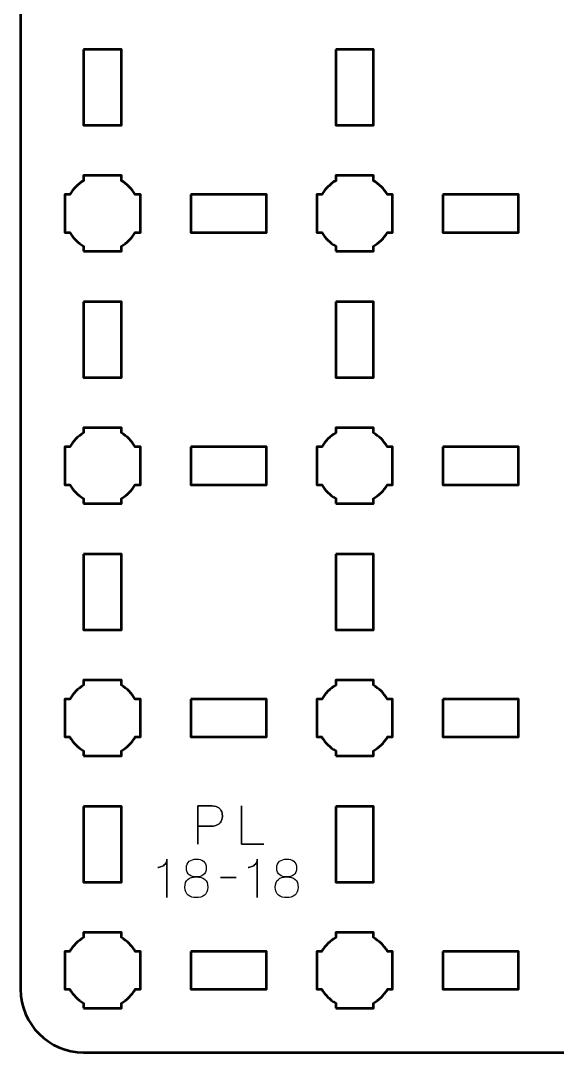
# Model space of a CAD drawing. Header units: centimetres. Extents: x -17.7 to 17.7, y -17.7 to 17.7.
# Drawn here: x -17.65 to -13.39, y -17.65 to -9.47 of the extents above; entities that cross this region are included whole.
import ezdxf

# ---------------------------------------------------------------- set-up
doc = ezdxf.new("R2010")
doc.units = ezdxf.units.CM
doc.header["$MEASUREMENT"] = 0
doc.layers.add('Layer 1', color=7, linetype='Continuous')

msp = doc.modelspace()

# ---------------------------------------------------------------- linework, layer by layer
at = {"layer": 'Layer 1', "lineweight": 53}
for points, knots in [([(-17.14996, 17.65006), (-17.14996, 17.65006), (17.14996, 17.65006), (17.14996, 17.65006), (17.14996, 17.65006), (17.42692, 17.65006), (17.65006, 17.42696), (17.65006, 17.14996), (17.65006, 17.14996), (17.65006, 17.14996), (17.65006, -17.14995), (17.65006, -17.14995), (17.65006, -17.14995), (17.65006, -17.42692), (17.42692, -17.65005), (17.14996, -17.65005), (17.14996, -17.65005), (17.14996, -17.65005), (-17.14996, -17.65005), (-17.14996, -17.65005), (-17.14996, -17.65005), (-17.42696, -17.65005), (-17.65005, -17.42692), (-17.65005, -17.14995), (-17.65005, -17.14995), (-17.65005, -17.14995), (-17.65005, 17.14996), (-17.65005, 17.14996), (-17.65005, 17.14996), (-17.65005, 17.42696), (-17.42696, 17.65006), (-17.14996, 17.65006)], [0, 0, 0, 0, 0.125, 0.125, 0.125, 0.125, 0.25, 0.25, 0.25, 0.25, 0.375, 0.375, 0.375, 0.375, 0.5, 0.5, 0.5, 0.5, 0.625, 0.625, 0.625, 0.625, 0.75, 0.75, 0.75, 0.75, 0.875, 0.875, 0.875, 0.875, 1, 1, 1, 1]), ([(-17.14996, -9.69999), (-17.14996, -9.69999), (-16.84995, -9.69999), (-16.84995, -9.69999), (-16.84995, -9.69999), (-16.84995, -9.69999), (-16.84995, -10.29999), (-16.84995, -10.29999), (-16.84995, -10.29999), (-16.84995, -10.29999), (-17.14996, -10.29999), (-17.14996, -10.29999), (-17.14996, -10.29999), (-17.14996, -10.29999), (-17.14996, -9.69999), (-17.14996, -9.69999)], [0, 0, 0, 0, 0.25, 0.25, 0.25, 0.25, 0.5, 0.5, 0.5, 0.5, 0.75, 0.75, 0.75, 0.75, 1, 1, 1, 1]), ([(-15.15002, -9.69999), (-15.15002, -9.69999), (-14.85002, -9.69999), (-14.85002, -9.69999), (-14.85002, -9.69999), (-14.85002, -9.69999), (-14.85002, -10.29999), (-14.85002, -10.29999), (-14.85002, -10.29999), (-14.85002, -10.29999), (-15.15002, -10.29999), (-15.15002, -10.29999), (-15.15002, -10.29999), (-15.15002, -10.29999), (-15.15002, -9.69999), (-15.15002, -9.69999)], [0, 0, 0, 0, 0.25, 0.25, 0.25, 0.25, 0.5, 0.5, 0.5, 0.5, 0.75, 0.75, 0.75, 0.75, 1, 1, 1, 1]), ([(-17.14996, -11.29991), (-17.14996, -11.29991), (-17.14996, -11.2598), (-17.14996, -11.2598), (-17.14996, -11.2598), (-17.19557, -11.23348), (-17.23349, -11.19545), (-17.25981, -11.14998), (-17.25981, -11.14998), (-17.25981, -11.14998), (-17.30003, -11.14998), (-17.30003, -11.14998), (-17.30003, -11.14998), (-17.30003, -11.14998), (-17.30003, -10.9999), (-17.30003, -10.9999), (-17.30003, -10.9999), (-17.30003, -10.9999), (-17.30003, -10.84997), (-17.30003, -10.84997), (-17.30003, -10.84997), (-17.30003, -10.84997), (-17.25981, -10.84997), (-17.25981, -10.84997), (-17.25981, -10.84997), (-17.23349, -10.80436), (-17.19557, -10.76647), (-17.14996, -10.74015), (-17.14996, -10.74015), (-17.14996, -10.74015), (-17.14996, -10.6999), (-17.14996, -10.6999), (-17.14996, -10.6999), (-17.14996, -10.6999), (-17.00003, -10.6999), (-17.00003, -10.6999), (-17.00003, -10.6999), (-17.00003, -10.6999), (-16.84995, -10.6999), (-16.84995, -10.6999), (-16.84995, -10.6999), (-16.84995, -10.6999), (-16.84995, -10.74015), (-16.84995, -10.74015), (-16.84995, -10.74015), (-16.80448, -10.76647), (-16.76645, -10.80436), (-16.74013, -10.84997), (-16.74013, -10.84997), (-16.74013, -10.84997), (-16.70002, -10.84997), (-16.70002, -10.84997), (-16.70002, -10.84997), (-16.70002, -10.84997), (-16.70002, -10.9999), (-16.70002, -10.9999), (-16.70002, -10.9999), (-16.70002, -10.9999), (-16.70002, -11.14998), (-16.70002, -11.14998), (-16.70002, -11.14998), (-16.70002, -11.14998), (-16.74013, -11.14998), (-16.74013, -11.14998), (-16.74013, -11.14998), (-16.76645, -11.19545), (-16.80448, -11.23348), (-16.84995, -11.2598), (-16.84995, -11.2598), (-16.84995, -11.2598), (-16.84995, -11.29991), (-16.84995, -11.29991), (-16.84995, -11.29991), (-16.84995, -11.29991), (-17.00003, -11.29991), (-17.00003, -11.29991), (-17.00003, -11.29991), (-17.00003, -11.29991), (-17.14996, -11.29991), (-17.14996, -11.29991)], [0, 0, 0, 0, 0.05, 0.05, 0.05, 0.05, 0.1, 0.1, 0.1, 0.1, 0.15, 0.15, 0.15, 0.15, 0.2, 0.2, 0.2, 0.2, 0.25, 0.25, 0.25, 0.25, 0.3, 0.3, 0.3, 0.3, 0.35, 0.35, 0.35, 0.35, 0.4, 0.4, 0.4, 0.4, 0.45, 0.45, 0.45, 0.45, 0.5, 0.5, 0.5, 0.5, 0.55, 0.55, 0.55, 0.55, 0.6, 0.6, 0.6, 0.6, 0.65, 0.65, 0.65, 0.65, 0.7, 0.7, 0.7, 0.7, 0.75, 0.75, 0.75, 0.75, 0.8, 0.8, 0.8, 0.8, 0.85, 0.85, 0.85, 0.85, 0.9, 0.9, 0.9, 0.9, 0.95, 0.95, 0.95, 0.95, 1, 1, 1, 1]), ([(-15.15002, -11.29991), (-15.15002, -11.29991), (-15.15002, -11.2598), (-15.15002, -11.2598), (-15.15002, -11.2598), (-15.1955, -11.23348), (-15.23353, -11.19545), (-15.25984, -11.14998), (-15.25984, -11.14998), (-15.25984, -11.14998), (-15.29995, -11.14998), (-15.29995, -11.14998), (-15.29995, -11.14998), (-15.29995, -11.14998), (-15.29995, -10.9999), (-15.29995, -10.9999), (-15.29995, -10.9999), (-15.29995, -10.9999), (-15.29995, -10.84997), (-15.29995, -10.84997), (-15.29995, -10.84997), (-15.29995, -10.84997), (-15.25984, -10.84997), (-15.25984, -10.84997), (-15.25984, -10.84997), (-15.23353, -10.80436), (-15.1955, -10.76647), (-15.15002, -10.74015), (-15.15002, -10.74015), (-15.15002, -10.74015), (-15.15002, -10.6999), (-15.15002, -10.6999), (-15.15002, -10.6999), (-15.15002, -10.6999), (-14.99995, -10.6999), (-14.99995, -10.6999), (-14.99995, -10.6999), (-14.99995, -10.6999), (-14.85002, -10.6999), (-14.85002, -10.6999), (-14.85002, -10.6999), (-14.85002, -10.6999), (-14.85002, -10.74015), (-14.85002, -10.74015), (-14.85002, -10.74015), (-14.80455, -10.76647), (-14.76652, -10.80436), (-14.7402, -10.84997), (-14.7402, -10.84997), (-14.7402, -10.84997), (-14.69995, -10.84997), (-14.69995, -10.84997), (-14.69995, -10.84997), (-14.69995, -10.84997), (-14.69995, -10.9999), (-14.69995, -10.9999), (-14.69995, -10.9999), (-14.69995, -10.9999), (-14.69995, -11.14998), (-14.69995, -11.14998), (-14.69995, -11.14998), (-14.69995, -11.14998), (-14.7402, -11.14998), (-14.7402, -11.14998), (-14.7402, -11.14998), (-14.76652, -11.19545), (-14.80455, -11.23348), (-14.85002, -11.2598), (-14.85002, -11.2598), (-14.85002, -11.2598), (-14.85002, -11.29991), (-14.85002, -11.29991), (-14.85002, -11.29991), (-14.85002, -11.29991), (-14.99995, -11.29991), (-14.99995, -11.29991), (-14.99995, -11.29991), (-14.99995, -11.29991), (-15.15002, -11.29991), (-15.15002, -11.29991)], [0, 0, 0, 0, 0.05, 0.05, 0.05, 0.05, 0.1, 0.1, 0.1, 0.1, 0.15, 0.15, 0.15, 0.15, 0.2, 0.2, 0.2, 0.2, 0.25, 0.25, 0.25, 0.25, 0.3, 0.3, 0.3, 0.3, 0.35, 0.35, 0.35, 0.35, 0.4, 0.4, 0.4, 0.4, 0.45, 0.45, 0.45, 0.45, 0.5, 0.5, 0.5, 0.5, 0.55, 0.55, 0.55, 0.55, 0.6, 0.6, 0.6, 0.6, 0.65, 0.65, 0.65, 0.65, 0.7, 0.7, 0.7, 0.7, 0.75, 0.75, 0.75, 0.75, 0.8, 0.8, 0.8, 0.8, 0.85, 0.85, 0.85, 0.85, 0.9, 0.9, 0.9, 0.9, 0.95, 0.95, 0.95, 0.95, 1, 1, 1, 1]), ([(-16.30001, -10.84997), (-16.30001, -10.84997), (-15.7, -10.84997), (-15.7, -10.84997), (-15.7, -10.84997), (-15.7, -10.84997), (-15.7, -11.14998), (-15.7, -11.14998), (-15.7, -11.14998), (-15.7, -11.14998), (-16.30001, -11.14998), (-16.30001, -11.14998), (-16.30001, -11.14998), (-16.30001, -11.14998), (-16.30001, -10.84997), (-16.30001, -10.84997)], [0, 0, 0, 0, 0.25, 0.25, 0.25, 0.25, 0.5, 0.5, 0.5, 0.5, 0.75, 0.75, 0.75, 0.75, 1, 1, 1, 1]), ([(-14.30004, -10.84997), (-14.30004, -10.84997), (-13.70004, -10.84997), (-13.70004, -10.84997), (-13.70004, -10.84997), (-13.70004, -10.84997), (-13.70004, -11.14998), (-13.70004, -11.14998), (-13.70004, -11.14998), (-13.70004, -11.14998), (-14.30004, -11.14998), (-14.30004, -11.14998), (-14.30004, -11.14998), (-14.30004, -11.14998), (-14.30004, -10.84997), (-14.30004, -10.84997)], [0, 0, 0, 0, 0.25, 0.25, 0.25, 0.25, 0.5, 0.5, 0.5, 0.5, 0.75, 0.75, 0.75, 0.75, 1, 1, 1, 1]), ([(-17.14996, -11.69996), (-17.14996, -11.69996), (-16.84995, -11.69996), (-16.84995, -11.69996), (-16.84995, -11.69996), (-16.84995, -11.69996), (-16.84995, -12.29996), (-16.84995, -12.29996), (-16.84995, -12.29996), (-16.84995, -12.29996), (-17.14996, -12.29996), (-17.14996, -12.29996), (-17.14996, -12.29996), (-17.14996, -12.29996), (-17.14996, -11.69996), (-17.14996, -11.69996)], [0, 0, 0, 0, 0.25, 0.25, 0.25, 0.25, 0.5, 0.5, 0.5, 0.5, 0.75, 0.75, 0.75, 0.75, 1, 1, 1, 1]), ([(-15.15002, -11.69996), (-15.15002, -11.69996), (-14.85002, -11.69996), (-14.85002, -11.69996), (-14.85002, -11.69996), (-14.85002, -11.69996), (-14.85002, -12.29996), (-14.85002, -12.29996), (-14.85002, -12.29996), (-14.85002, -12.29996), (-15.15002, -12.29996), (-15.15002, -12.29996), (-15.15002, -12.29996), (-15.15002, -12.29996), (-15.15002, -11.69996), (-15.15002, -11.69996)], [0, 0, 0, 0, 0.25, 0.25, 0.25, 0.25, 0.5, 0.5, 0.5, 0.5, 0.75, 0.75, 0.75, 0.75, 1, 1, 1, 1]), ([(-17.14996, -13.29998), (-17.14996, -13.29998), (-17.14996, -13.25973), (-17.14996, -13.25973), (-17.14996, -13.25973), (-17.19557, -13.23341), (-17.23349, -13.19538), (-17.25981, -13.14991), (-17.25981, -13.14991), (-17.25981, -13.14991), (-17.30003, -13.14991), (-17.30003, -13.14991), (-17.30003, -13.14991), (-17.30003, -13.14991), (-17.30003, -12.99998), (-17.30003, -12.99998), (-17.30003, -12.99998), (-17.30003, -12.99998), (-17.30003, -12.84991), (-17.30003, -12.84991), (-17.30003, -12.84991), (-17.30003, -12.84991), (-17.25981, -12.84991), (-17.25981, -12.84991), (-17.25981, -12.84991), (-17.23349, -12.80443), (-17.19557, -12.7664), (-17.14996, -12.74009), (-17.14996, -12.74009), (-17.14996, -12.74009), (-17.14996, -12.69998), (-17.14996, -12.69998), (-17.14996, -12.69998), (-17.14996, -12.69998), (-17.00003, -12.69998), (-17.00003, -12.69998), (-17.00003, -12.69998), (-17.00003, -12.69998), (-16.84995, -12.69998), (-16.84995, -12.69998), (-16.84995, -12.69998), (-16.84995, -12.69998), (-16.84995, -12.74009), (-16.84995, -12.74009), (-16.84995, -12.74009), (-16.80448, -12.7664), (-16.76645, -12.80443), (-16.74013, -12.84991), (-16.74013, -12.84991), (-16.74013, -12.84991), (-16.70002, -12.84991), (-16.70002, -12.84991), (-16.70002, -12.84991), (-16.70002, -12.84991), (-16.70002, -12.99998), (-16.70002, -12.99998), (-16.70002, -12.99998), (-16.70002, -12.99998), (-16.70002, -13.14991), (-16.70002, -13.14991), (-16.70002, -13.14991), (-16.70002, -13.14991), (-16.74013, -13.14991), (-16.74013, -13.14991), (-16.74013, -13.14991), (-16.76645, -13.19538), (-16.80448, -13.23341), (-16.84995, -13.25973), (-16.84995, -13.25973), (-16.84995, -13.25973), (-16.84995, -13.29998), (-16.84995, -13.29998), (-16.84995, -13.29998), (-16.84995, -13.29998), (-17.00003, -13.29998), (-17.00003, -13.29998), (-17.00003, -13.29998), (-17.00003, -13.29998), (-17.14996, -13.29998), (-17.14996, -13.29998)], [0, 0, 0, 0, 0.05, 0.05, 0.05, 0.05, 0.1, 0.1, 0.1, 0.1, 0.15, 0.15, 0.15, 0.15, 0.2, 0.2, 0.2, 0.2, 0.25, 0.25, 0.25, 0.25, 0.3, 0.3, 0.3, 0.3, 0.35, 0.35, 0.35, 0.35, 0.4, 0.4, 0.4, 0.4, 0.45, 0.45, 0.45, 0.45, 0.5, 0.5, 0.5, 0.5, 0.55, 0.55, 0.55, 0.55, 0.6, 0.6, 0.6, 0.6, 0.65, 0.65, 0.65, 0.65, 0.7, 0.7, 0.7, 0.7, 0.75, 0.75, 0.75, 0.75, 0.8, 0.8, 0.8, 0.8, 0.85, 0.85, 0.85, 0.85, 0.9, 0.9, 0.9, 0.9, 0.95, 0.95, 0.95, 0.95, 1, 1, 1, 1]), ([(-15.15002, -13.29998), (-15.15002, -13.29998), (-15.15002, -13.25973), (-15.15002, -13.25973), (-15.15002, -13.25973), (-15.1955, -13.23341), (-15.23353, -13.19538), (-15.25984, -13.14991), (-15.25984, -13.14991), (-15.25984, -13.14991), (-15.29995, -13.14991), (-15.29995, -13.14991), (-15.29995, -13.14991), (-15.29995, -13.14991), (-15.29995, -12.99998), (-15.29995, -12.99998), (-15.29995, -12.99998), (-15.29995, -12.99998), (-15.29995, -12.84991), (-15.29995, -12.84991), (-15.29995, -12.84991), (-15.29995, -12.84991), (-15.25984, -12.84991), (-15.25984, -12.84991), (-15.25984, -12.84991), (-15.23353, -12.80443), (-15.1955, -12.7664), (-15.15002, -12.74009), (-15.15002, -12.74009), (-15.15002, -12.74009), (-15.15002, -12.69998), (-15.15002, -12.69998), (-15.15002, -12.69998), (-15.15002, -12.69998), (-14.99995, -12.69998), (-14.99995, -12.69998), (-14.99995, -12.69998), (-14.99995, -12.69998), (-14.85002, -12.69998), (-14.85002, -12.69998), (-14.85002, -12.69998), (-14.85002, -12.69998), (-14.85002, -12.74009), (-14.85002, -12.74009), (-14.85002, -12.74009), (-14.80455, -12.7664), (-14.76652, -12.80443), (-14.7402, -12.84991), (-14.7402, -12.84991), (-14.7402, -12.84991), (-14.69995, -12.84991), (-14.69995, -12.84991), (-14.69995, -12.84991), (-14.69995, -12.84991), (-14.69995, -12.99998), (-14.69995, -12.99998), (-14.69995, -12.99998), (-14.69995, -12.99998), (-14.69995, -13.14991), (-14.69995, -13.14991), (-14.69995, -13.14991), (-14.69995, -13.14991), (-14.7402, -13.14991), (-14.7402, -13.14991), (-14.7402, -13.14991), (-14.76652, -13.19538), (-14.80455, -13.23341), (-14.85002, -13.25973), (-14.85002, -13.25973), (-14.85002, -13.25973), (-14.85002, -13.29998), (-14.85002, -13.29998), (-14.85002, -13.29998), (-14.85002, -13.29998), (-14.99995, -13.29998), (-14.99995, -13.29998), (-14.99995, -13.29998), (-14.99995, -13.29998), (-15.15002, -13.29998), (-15.15002, -13.29998)], [0, 0, 0, 0, 0.05, 0.05, 0.05, 0.05, 0.1, 0.1, 0.1, 0.1, 0.15, 0.15, 0.15, 0.15, 0.2, 0.2, 0.2, 0.2, 0.25, 0.25, 0.25, 0.25, 0.3, 0.3, 0.3, 0.3, 0.35, 0.35, 0.35, 0.35, 0.4, 0.4, 0.4, 0.4, 0.45, 0.45, 0.45, 0.45, 0.5, 0.5, 0.5, 0.5, 0.55, 0.55, 0.55, 0.55, 0.6, 0.6, 0.6, 0.6, 0.65, 0.65, 0.65, 0.65, 0.7, 0.7, 0.7, 0.7, 0.75, 0.75, 0.75, 0.75, 0.8, 0.8, 0.8, 0.8, 0.85, 0.85, 0.85, 0.85, 0.9, 0.9, 0.9, 0.9, 0.95, 0.95, 0.95, 0.95, 1, 1, 1, 1]), ([(-16.30001, -12.84991), (-16.30001, -12.84991), (-15.7, -12.84991), (-15.7, -12.84991), (-15.7, -12.84991), (-15.7, -12.84991), (-15.7, -13.14991), (-15.7, -13.14991), (-15.7, -13.14991), (-15.7, -13.14991), (-16.30001, -13.14991), (-16.30001, -13.14991), (-16.30001, -13.14991), (-16.30001, -13.14991), (-16.30001, -12.84991), (-16.30001, -12.84991)], [0, 0, 0, 0, 0.25, 0.25, 0.25, 0.25, 0.5, 0.5, 0.5, 0.5, 0.75, 0.75, 0.75, 0.75, 1, 1, 1, 1]), ([(-14.30004, -12.84991), (-14.30004, -12.84991), (-13.70004, -12.84991), (-13.70004, -12.84991), (-13.70004, -12.84991), (-13.70004, -12.84991), (-13.70004, -13.14991), (-13.70004, -13.14991), (-13.70004, -13.14991), (-13.70004, -13.14991), (-14.30004, -13.14991), (-14.30004, -13.14991), (-14.30004, -13.14991), (-14.30004, -13.14991), (-14.30004, -12.84991), (-14.30004, -12.84991)], [0, 0, 0, 0, 0.25, 0.25, 0.25, 0.25, 0.5, 0.5, 0.5, 0.5, 0.75, 0.75, 0.75, 0.75, 1, 1, 1, 1]), ([(-17.14996, -13.70003), (-17.14996, -13.70003), (-16.84995, -13.70003), (-16.84995, -13.70003), (-16.84995, -13.70003), (-16.84995, -13.70003), (-16.84995, -14.30003), (-16.84995, -14.30003), (-16.84995, -14.30003), (-16.84995, -14.30003), (-17.14996, -14.30003), (-17.14996, -14.30003), (-17.14996, -14.30003), (-17.14996, -14.30003), (-17.14996, -13.70003), (-17.14996, -13.70003)], [0, 0, 0, 0, 0.25, 0.25, 0.25, 0.25, 0.5, 0.5, 0.5, 0.5, 0.75, 0.75, 0.75, 0.75, 1, 1, 1, 1]), ([(-15.15002, -13.70003), (-15.15002, -13.70003), (-14.85002, -13.70003), (-14.85002, -13.70003), (-14.85002, -13.70003), (-14.85002, -13.70003), (-14.85002, -14.30003), (-14.85002, -14.30003), (-14.85002, -14.30003), (-14.85002, -14.30003), (-15.15002, -14.30003), (-15.15002, -14.30003), (-15.15002, -14.30003), (-15.15002, -14.30003), (-15.15002, -13.70003), (-15.15002, -13.70003)], [0, 0, 0, 0, 0.25, 0.25, 0.25, 0.25, 0.5, 0.5, 0.5, 0.5, 0.75, 0.75, 0.75, 0.75, 1, 1, 1, 1]), ([(-17.14996, -15.29995), (-17.14996, -15.29995), (-17.14996, -15.25984), (-17.14996, -15.25984), (-17.14996, -15.25984), (-17.19557, -15.23338), (-17.23349, -15.19549), (-17.25981, -15.14988), (-17.25981, -15.14988), (-17.25981, -15.14988), (-17.30003, -15.14988), (-17.30003, -15.14988), (-17.30003, -15.14988), (-17.30003, -15.14988), (-17.30003, -14.99995), (-17.30003, -14.99995), (-17.30003, -14.99995), (-17.30003, -14.99995), (-17.30003, -14.84987), (-17.30003, -14.84987), (-17.30003, -14.84987), (-17.30003, -14.84987), (-17.25981, -14.84987), (-17.25981, -14.84987), (-17.25981, -14.84987), (-17.23349, -14.8044), (-17.19557, -14.76637), (-17.14996, -14.74002), (-17.14996, -14.74002), (-17.14996, -14.74002), (-17.14996, -14.69994), (-17.14996, -14.69994), (-17.14996, -14.69994), (-17.14996, -14.69994), (-17.00003, -14.69994), (-17.00003, -14.69994), (-17.00003, -14.69994), (-17.00003, -14.69994), (-16.84995, -14.69994), (-16.84995, -14.69994), (-16.84995, -14.69994), (-16.84995, -14.69994), (-16.84995, -14.74002), (-16.84995, -14.74002), (-16.84995, -14.74002), (-16.80448, -14.76637), (-16.76645, -14.8044), (-16.74013, -14.84987), (-16.74013, -14.84987), (-16.74013, -14.84987), (-16.70002, -14.84987), (-16.70002, -14.84987), (-16.70002, -14.84987), (-16.70002, -14.84987), (-16.70002, -14.99995), (-16.70002, -14.99995), (-16.70002, -14.99995), (-16.70002, -14.99995), (-16.70002, -15.14988), (-16.70002, -15.14988), (-16.70002, -15.14988), (-16.70002, -15.14988), (-16.74013, -15.14988), (-16.74013, -15.14988), (-16.74013, -15.14988), (-16.76645, -15.19549), (-16.80448, -15.23338), (-16.84995, -15.25984), (-16.84995, -15.25984), (-16.84995, -15.25984), (-16.84995, -15.29995), (-16.84995, -15.29995), (-16.84995, -15.29995), (-16.84995, -15.29995), (-17.00003, -15.29995), (-17.00003, -15.29995), (-17.00003, -15.29995), (-17.00003, -15.29995), (-17.14996, -15.29995), (-17.14996, -15.29995)], [0, 0, 0, 0, 0.05, 0.05, 0.05, 0.05, 0.1, 0.1, 0.1, 0.1, 0.15, 0.15, 0.15, 0.15, 0.2, 0.2, 0.2, 0.2, 0.25, 0.25, 0.25, 0.25, 0.3, 0.3, 0.3, 0.3, 0.35, 0.35, 0.35, 0.35, 0.4, 0.4, 0.4, 0.4, 0.45, 0.45, 0.45, 0.45, 0.5, 0.5, 0.5, 0.5, 0.55, 0.55, 0.55, 0.55, 0.6, 0.6, 0.6, 0.6, 0.65, 0.65, 0.65, 0.65, 0.7, 0.7, 0.7, 0.7, 0.75, 0.75, 0.75, 0.75, 0.8, 0.8, 0.8, 0.8, 0.85, 0.85, 0.85, 0.85, 0.9, 0.9, 0.9, 0.9, 0.95, 0.95, 0.95, 0.95, 1, 1, 1, 1]), ([(-15.15002, -15.29995), (-15.15002, -15.29995), (-15.15002, -15.25984), (-15.15002, -15.25984), (-15.15002, -15.25984), (-15.1955, -15.23338), (-15.23353, -15.19549), (-15.25984, -15.14988), (-15.25984, -15.14988), (-15.25984, -15.14988), (-15.29995, -15.14988), (-15.29995, -15.14988), (-15.29995, -15.14988), (-15.29995, -15.14988), (-15.29995, -14.99995), (-15.29995, -14.99995), (-15.29995, -14.99995), (-15.29995, -14.99995), (-15.29995, -14.84987), (-15.29995, -14.84987), (-15.29995, -14.84987), (-15.29995, -14.84987), (-15.25984, -14.84987), (-15.25984, -14.84987), (-15.25984, -14.84987), (-15.23353, -14.8044), (-15.1955, -14.76637), (-15.15002, -14.74002), (-15.15002, -14.74002), (-15.15002, -14.74002), (-15.15002, -14.69994), (-15.15002, -14.69994), (-15.15002, -14.69994), (-15.15002, -14.69994), (-14.99995, -14.69994), (-14.99995, -14.69994), (-14.99995, -14.69994), (-14.99995, -14.69994), (-14.85002, -14.69994), (-14.85002, -14.69994), (-14.85002, -14.69994), (-14.85002, -14.69994), (-14.85002, -14.74002), (-14.85002, -14.74002), (-14.85002, -14.74002), (-14.80455, -14.76637), (-14.76652, -14.8044), (-14.7402, -14.84987), (-14.7402, -14.84987), (-14.7402, -14.84987), (-14.69995, -14.84987), (-14.69995, -14.84987), (-14.69995, -14.84987), (-14.69995, -14.84987), (-14.69995, -14.99995), (-14.69995, -14.99995), (-14.69995, -14.99995), (-14.69995, -14.99995), (-14.69995, -15.14988), (-14.69995, -15.14988), (-14.69995, -15.14988), (-14.69995, -15.14988), (-14.7402, -15.14988), (-14.7402, -15.14988), (-14.7402, -15.14988), (-14.76652, -15.19549), (-14.80455, -15.23338), (-14.85002, -15.25984), (-14.85002, -15.25984), (-14.85002, -15.25984), (-14.85002, -15.29995), (-14.85002, -15.29995), (-14.85002, -15.29995), (-14.85002, -15.29995), (-14.99995, -15.29995), (-14.99995, -15.29995), (-14.99995, -15.29995), (-14.99995, -15.29995), (-15.15002, -15.29995), (-15.15002, -15.29995)], [0, 0, 0, 0, 0.05, 0.05, 0.05, 0.05, 0.1, 0.1, 0.1, 0.1, 0.15, 0.15, 0.15, 0.15, 0.2, 0.2, 0.2, 0.2, 0.25, 0.25, 0.25, 0.25, 0.3, 0.3, 0.3, 0.3, 0.35, 0.35, 0.35, 0.35, 0.4, 0.4, 0.4, 0.4, 0.45, 0.45, 0.45, 0.45, 0.5, 0.5, 0.5, 0.5, 0.55, 0.55, 0.55, 0.55, 0.6, 0.6, 0.6, 0.6, 0.65, 0.65, 0.65, 0.65, 0.7, 0.7, 0.7, 0.7, 0.75, 0.75, 0.75, 0.75, 0.8, 0.8, 0.8, 0.8, 0.85, 0.85, 0.85, 0.85, 0.9, 0.9, 0.9, 0.9, 0.95, 0.95, 0.95, 0.95, 1, 1, 1, 1]), ([(-16.30001, -14.85001), (-16.30001, -14.85001), (-15.7, -14.85001), (-15.7, -14.85001), (-15.7, -14.85001), (-15.7, -14.85001), (-15.7, -15.15002), (-15.7, -15.15002), (-15.7, -15.15002), (-15.7, -15.15002), (-16.30001, -15.15002), (-16.30001, -15.15002), (-16.30001, -15.15002), (-16.30001, -15.15002), (-16.30001, -14.85001), (-16.30001, -14.85001)], [0, 0, 0, 0, 0.25, 0.25, 0.25, 0.25, 0.5, 0.5, 0.5, 0.5, 0.75, 0.75, 0.75, 0.75, 1, 1, 1, 1]), ([(-14.30004, -14.85001), (-14.30004, -14.85001), (-13.70004, -14.85001), (-13.70004, -14.85001), (-13.70004, -14.85001), (-13.70004, -14.85001), (-13.70004, -15.15002), (-13.70004, -15.15002), (-13.70004, -15.15002), (-13.70004, -15.15002), (-14.30004, -15.15002), (-14.30004, -15.15002), (-14.30004, -15.15002), (-14.30004, -15.15002), (-14.30004, -14.85001), (-14.30004, -14.85001)], [0, 0, 0, 0, 0.25, 0.25, 0.25, 0.25, 0.5, 0.5, 0.5, 0.5, 0.75, 0.75, 0.75, 0.75, 1, 1, 1, 1]), ([(-17.14996, -15.69996), (-17.14996, -15.69996), (-16.84995, -15.69996), (-16.84995, -15.69996), (-16.84995, -15.69996), (-16.84995, -15.69996), (-16.84995, -16.29997), (-16.84995, -16.29997), (-16.84995, -16.29997), (-16.84995, -16.29997), (-17.14996, -16.29997), (-17.14996, -16.29997), (-17.14996, -16.29997), (-17.14996, -16.29997), (-17.14996, -15.69996), (-17.14996, -15.69996)], [0, 0, 0, 0, 0.25, 0.25, 0.25, 0.25, 0.5, 0.5, 0.5, 0.5, 0.75, 0.75, 0.75, 0.75, 1, 1, 1, 1]), ([(-15.15002, -15.69996), (-15.15002, -15.69996), (-14.85002, -15.69996), (-14.85002, -15.69996), (-14.85002, -15.69996), (-14.85002, -15.69996), (-14.85002, -16.29997), (-14.85002, -16.29997), (-14.85002, -16.29997), (-14.85002, -16.29997), (-15.15002, -16.29997), (-15.15002, -16.29997), (-15.15002, -16.29997), (-15.15002, -16.29997), (-15.15002, -15.69996), (-15.15002, -15.69996)], [0, 0, 0, 0, 0.25, 0.25, 0.25, 0.25, 0.5, 0.5, 0.5, 0.5, 0.75, 0.75, 0.75, 0.75, 1, 1, 1, 1]), ([(-17.14996, -17.29988), (-17.14996, -17.29988), (-17.14996, -17.25977), (-17.14996, -17.25977), (-17.14996, -17.25977), (-17.19557, -17.23345), (-17.23349, -17.19542), (-17.25981, -17.14995), (-17.25981, -17.14995), (-17.25981, -17.14995), (-17.30003, -17.14995), (-17.30003, -17.14995), (-17.30003, -17.14995), (-17.30003, -17.14995), (-17.30003, -16.99988), (-17.30003, -16.99988), (-17.30003, -16.99988), (-17.30003, -16.99988), (-17.30003, -16.84995), (-17.30003, -16.84995), (-17.30003, -16.84995), (-17.30003, -16.84995), (-17.25981, -16.84995), (-17.25981, -16.84995), (-17.25981, -16.84995), (-17.23349, -16.80433), (-17.19557, -16.76644), (-17.14996, -16.74013), (-17.14996, -16.74013), (-17.14996, -16.74013), (-17.14996, -16.69988), (-17.14996, -16.69988), (-17.14996, -16.69988), (-17.14996, -16.69988), (-17.00003, -16.69988), (-17.00003, -16.69988), (-17.00003, -16.69988), (-17.00003, -16.69988), (-16.84995, -16.69988), (-16.84995, -16.69988), (-16.84995, -16.69988), (-16.84995, -16.69988), (-16.84995, -16.74013), (-16.84995, -16.74013), (-16.84995, -16.74013), (-16.80448, -16.76644), (-16.76645, -16.80433), (-16.74013, -16.84995), (-16.74013, -16.84995), (-16.74013, -16.84995), (-16.70002, -16.84995), (-16.70002, -16.84995), (-16.70002, -16.84995), (-16.70002, -16.84995), (-16.70002, -16.99988), (-16.70002, -16.99988), (-16.70002, -16.99988), (-16.70002, -16.99988), (-16.70002, -17.14995), (-16.70002, -17.14995), (-16.70002, -17.14995), (-16.70002, -17.14995), (-16.74013, -17.14995), (-16.74013, -17.14995), (-16.74013, -17.14995), (-16.76645, -17.19542), (-16.80448, -17.23345), (-16.84995, -17.25977), (-16.84995, -17.25977), (-16.84995, -17.25977), (-16.84995, -17.29988), (-16.84995, -17.29988), (-16.84995, -17.29988), (-16.84995, -17.29988), (-17.00003, -17.29988), (-17.00003, -17.29988), (-17.00003, -17.29988), (-17.00003, -17.29988), (-17.14996, -17.29988), (-17.14996, -17.29988)], [0, 0, 0, 0, 0.05, 0.05, 0.05, 0.05, 0.1, 0.1, 0.1, 0.1, 0.15, 0.15, 0.15, 0.15, 0.2, 0.2, 0.2, 0.2, 0.25, 0.25, 0.25, 0.25, 0.3, 0.3, 0.3, 0.3, 0.35, 0.35, 0.35, 0.35, 0.4, 0.4, 0.4, 0.4, 0.45, 0.45, 0.45, 0.45, 0.5, 0.5, 0.5, 0.5, 0.55, 0.55, 0.55, 0.55, 0.6, 0.6, 0.6, 0.6, 0.65, 0.65, 0.65, 0.65, 0.7, 0.7, 0.7, 0.7, 0.75, 0.75, 0.75, 0.75, 0.8, 0.8, 0.8, 0.8, 0.85, 0.85, 0.85, 0.85, 0.9, 0.9, 0.9, 0.9, 0.95, 0.95, 0.95, 0.95, 1, 1, 1, 1]), ([(-15.15002, -17.29988), (-15.15002, -17.29988), (-15.15002, -17.25977), (-15.15002, -17.25977), (-15.15002, -17.25977), (-15.1955, -17.23345), (-15.23353, -17.19542), (-15.25984, -17.14995), (-15.25984, -17.14995), (-15.25984, -17.14995), (-15.29995, -17.14995), (-15.29995, -17.14995), (-15.29995, -17.14995), (-15.29995, -17.14995), (-15.29995, -16.99988), (-15.29995, -16.99988), (-15.29995, -16.99988), (-15.29995, -16.99988), (-15.29995, -16.84995), (-15.29995, -16.84995), (-15.29995, -16.84995), (-15.29995, -16.84995), (-15.25984, -16.84995), (-15.25984, -16.84995), (-15.25984, -16.84995), (-15.23353, -16.80433), (-15.1955, -16.76644), (-15.15002, -16.74013), (-15.15002, -16.74013), (-15.15002, -16.74013), (-15.15002, -16.69988), (-15.15002, -16.69988), (-15.15002, -16.69988), (-15.15002, -16.69988), (-14.99995, -16.69988), (-14.99995, -16.69988), (-14.99995, -16.69988), (-14.99995, -16.69988), (-14.85002, -16.69988), (-14.85002, -16.69988), (-14.85002, -16.69988), (-14.85002, -16.69988), (-14.85002, -16.74013), (-14.85002, -16.74013), (-14.85002, -16.74013), (-14.80455, -16.76644), (-14.76652, -16.80433), (-14.7402, -16.84995), (-14.7402, -16.84995), (-14.7402, -16.84995), (-14.69995, -16.84995), (-14.69995, -16.84995), (-14.69995, -16.84995), (-14.69995, -16.84995), (-14.69995, -16.99988), (-14.69995, -16.99988), (-14.69995, -16.99988), (-14.69995, -16.99988), (-14.69995, -17.14995), (-14.69995, -17.14995), (-14.69995, -17.14995), (-14.69995, -17.14995), (-14.7402, -17.14995), (-14.7402, -17.14995), (-14.7402, -17.14995), (-14.76652, -17.19542), (-14.80455, -17.23345), (-14.85002, -17.25977), (-14.85002, -17.25977), (-14.85002, -17.25977), (-14.85002, -17.29988), (-14.85002, -17.29988), (-14.85002, -17.29988), (-14.85002, -17.29988), (-14.99995, -17.29988), (-14.99995, -17.29988), (-14.99995, -17.29988), (-14.99995, -17.29988), (-15.15002, -17.29988), (-15.15002, -17.29988)], [0, 0, 0, 0, 0.05, 0.05, 0.05, 0.05, 0.1, 0.1, 0.1, 0.1, 0.15, 0.15, 0.15, 0.15, 0.2, 0.2, 0.2, 0.2, 0.25, 0.25, 0.25, 0.25, 0.3, 0.3, 0.3, 0.3, 0.35, 0.35, 0.35, 0.35, 0.4, 0.4, 0.4, 0.4, 0.45, 0.45, 0.45, 0.45, 0.5, 0.5, 0.5, 0.5, 0.55, 0.55, 0.55, 0.55, 0.6, 0.6, 0.6, 0.6, 0.65, 0.65, 0.65, 0.65, 0.7, 0.7, 0.7, 0.7, 0.75, 0.75, 0.75, 0.75, 0.8, 0.8, 0.8, 0.8, 0.85, 0.85, 0.85, 0.85, 0.9, 0.9, 0.9, 0.9, 0.95, 0.95, 0.95, 0.95, 1, 1, 1, 1]), ([(-16.30001, -16.84995), (-16.30001, -16.84995), (-15.7, -16.84995), (-15.7, -16.84995), (-15.7, -16.84995), (-15.7, -16.84995), (-15.7, -17.14995), (-15.7, -17.14995), (-15.7, -17.14995), (-15.7, -17.14995), (-16.30001, -17.14995), (-16.30001, -17.14995), (-16.30001, -17.14995), (-16.30001, -17.14995), (-16.30001, -16.84995), (-16.30001, -16.84995)], [0, 0, 0, 0, 0.25, 0.25, 0.25, 0.25, 0.5, 0.5, 0.5, 0.5, 0.75, 0.75, 0.75, 0.75, 1, 1, 1, 1]), ([(-14.30004, -16.84995), (-14.30004, -16.84995), (-13.70004, -16.84995), (-13.70004, -16.84995), (-13.70004, -16.84995), (-13.70004, -16.84995), (-13.70004, -17.14995), (-13.70004, -17.14995), (-13.70004, -17.14995), (-13.70004, -17.14995), (-14.30004, -17.14995), (-14.30004, -17.14995), (-14.30004, -17.14995), (-14.30004, -17.14995), (-14.30004, -16.84995), (-14.30004, -16.84995)], [0, 0, 0, 0, 0.25, 0.25, 0.25, 0.25, 0.5, 0.5, 0.5, 0.5, 0.75, 0.75, 0.75, 0.75, 1, 1, 1, 1])]:
    msp.add_open_spline(points, degree=3, knots=knots, dxfattribs=at)
at = {"layer": 'Layer 1', "color": 40, "lineweight": 30}
for points, knots in [([(-16.24459, -15.99996), (-16.24459, -15.99996), (-16.24459, -15.69474), (-16.24459, -15.69474), (-16.24459, -15.69474), (-16.24459, -15.69474), (-16.14729, -15.69474), (-16.14729, -15.69474), (-16.14729, -15.69474), (-16.12168, -15.69502), (-16.10168, -15.69873), (-16.08749, -15.70589), (-16.08749, -15.70589), (-16.0736, -15.71319), (-16.06379, -15.72272), (-16.05814, -15.73457), (-16.05814, -15.73457), (-16.05264, -15.74642), (-16.04961, -15.75923), (-16.04904, -15.77302), (-16.04904, -15.77302), (-16.04837, -15.78706), (-16.0507, -15.80043), (-16.0562, -15.8131), (-16.0562, -15.8131), (-16.06174, -15.8258), (-16.07123, -15.83628), (-16.08446, -15.84439), (-16.08446, -15.84439), (-16.09797, -15.85254), (-16.11618, -15.85667), (-16.13932, -15.85695), (-16.13932, -15.85695), (-16.13932, -15.85695), (-16.24459, -15.85695), (-16.24459, -15.85695), (-16.24459, -15.85695), (-16.24459, -15.85695), (-16.13932, -15.85695), (-16.13932, -15.85695), (-16.13932, -15.85695), (-16.11656, -15.85667), (-16.09854, -15.85254), (-16.08503, -15.84439), (-16.08503, -15.84439), (-16.07165, -15.83628), (-16.06213, -15.8258), (-16.05649, -15.8131), (-16.05649, -15.8131), (-16.05098, -15.80043), (-16.04851, -15.78706), (-16.04904, -15.77302), (-16.04904, -15.77302), (-16.04961, -15.75923), (-16.05264, -15.74642), (-16.05828, -15.73457), (-16.05828, -15.73457), (-16.06407, -15.72272), (-16.07398, -15.71319), (-16.08792, -15.70589), (-16.08792, -15.70589), (-16.1021, -15.69873), (-16.12196, -15.69502), (-16.14729, -15.69474), (-16.14729, -15.69474), (-16.14729, -15.69474), (-16.24459, -15.69474), (-16.24459, -15.69474), (-16.24459, -15.69474), (-16.24459, -15.69474), (-16.24459, -15.99996), (-16.24459, -15.99996)], [0, 0, 0, 0, 0.0555556, 0.0555556, 0.0555556, 0.0555556, 0.1111111, 0.1111111, 0.1111111, 0.1111111, 0.1666667, 0.1666667, 0.1666667, 0.1666667, 0.2222222, 0.2222222, 0.2222222, 0.2222222, 0.2777778, 0.2777778, 0.2777778, 0.2777778, 0.3333333, 0.3333333, 0.3333333, 0.3333333, 0.3888889, 0.3888889, 0.3888889, 0.3888889, 0.4444444, 0.4444444, 0.4444444, 0.4444444, 0.5, 0.5, 0.5, 0.5, 0.5555556, 0.5555556, 0.5555556, 0.5555556, 0.6111111, 0.6111111, 0.6111111, 0.6111111, 0.6666667, 0.6666667, 0.6666667, 0.6666667, 0.7222222, 0.7222222, 0.7222222, 0.7222222, 0.7777778, 0.7777778, 0.7777778, 0.7777778, 0.8333333, 0.8333333, 0.8333333, 0.8333333, 0.8888889, 0.8888889, 0.8888889, 0.8888889, 0.9444444, 0.9444444, 0.9444444, 0.9444444, 1, 1, 1, 1]), ([(-15.71997, -15.99996), (-15.71997, -15.99996), (-15.89816, -15.99996), (-15.89816, -15.99996), (-15.89816, -15.99996), (-15.89816, -15.99996), (-15.89816, -15.69474), (-15.89816, -15.69474), (-15.89816, -15.69474), (-15.89816, -15.69474), (-15.89816, -15.99996), (-15.89816, -15.99996), (-15.89816, -15.99996), (-15.89816, -15.99996), (-15.71997, -15.99996), (-15.71997, -15.99996)], [0, 0, 0, 0, 0.25, 0.25, 0.25, 0.25, 0.5, 0.5, 0.5, 0.5, 0.75, 0.75, 0.75, 0.75, 1, 1, 1, 1]), ([(-16.4892, -16.4233), (-16.4892, -16.4233), (-16.4892, -16.11807), (-16.4892, -16.11807), (-16.4892, -16.11807), (-16.48973, -16.13529), (-16.49428, -16.14866), (-16.5031, -16.15804), (-16.5031, -16.15804), (-16.51192, -16.16753), (-16.52201, -16.17417), (-16.53302, -16.17787), (-16.53302, -16.17787), (-16.54431, -16.18175), (-16.55369, -16.1838), (-16.56113, -16.18408), (-16.56113, -16.18408), (-16.55369, -16.1838), (-16.54431, -16.18175), (-16.53302, -16.17787), (-16.53302, -16.17787), (-16.52201, -16.17417), (-16.51192, -16.16753), (-16.5031, -16.15804), (-16.5031, -16.15804), (-16.49428, -16.14866), (-16.48973, -16.13529), (-16.4892, -16.11807), (-16.4892, -16.11807), (-16.4892, -16.11807), (-16.4892, -16.4233), (-16.4892, -16.4233)], [0, 0, 0, 0, 0.125, 0.125, 0.125, 0.125, 0.25, 0.25, 0.25, 0.25, 0.375, 0.375, 0.375, 0.375, 0.5, 0.5, 0.5, 0.5, 0.625, 0.625, 0.625, 0.625, 0.75, 0.75, 0.75, 0.75, 0.875, 0.875, 0.875, 0.875, 1, 1, 1, 1]), ([(-16.25602, -16.25947), (-16.23397, -16.25986), (-16.21538, -16.25449), (-16.20049, -16.24349), (-16.20049, -16.24349), (-16.1856, -16.23245), (-16.17791, -16.21438), (-16.17721, -16.18919), (-16.17721, -16.18919), (-16.17777, -16.16411), (-16.18521, -16.14591), (-16.19968, -16.13462), (-16.19968, -16.13462), (-16.21414, -16.12344), (-16.23302, -16.11807), (-16.25602, -16.1185), (-16.25602, -16.1185), (-16.27919, -16.11874), (-16.29793, -16.12428), (-16.31239, -16.13515), (-16.31239, -16.13515), (-16.32685, -16.14619), (-16.3343, -16.16425), (-16.33472, -16.18919), (-16.33472, -16.18919), (-16.3343, -16.21438), (-16.32657, -16.23245), (-16.31158, -16.24349), (-16.31158, -16.24349), (-16.29683, -16.25449), (-16.27835, -16.25986), (-16.25602, -16.25947)], [0, 0, 0, 0, 0.125, 0.125, 0.125, 0.125, 0.25, 0.25, 0.25, 0.25, 0.375, 0.375, 0.375, 0.375, 0.5, 0.5, 0.5, 0.5, 0.625, 0.625, 0.625, 0.625, 0.75, 0.75, 0.75, 0.75, 0.875, 0.875, 0.875, 0.875, 1, 1, 1, 1]), ([(-16.25602, -16.25947), (-16.23397, -16.25986), (-16.21538, -16.25449), (-16.20049, -16.24349), (-16.20049, -16.24349), (-16.1856, -16.23245), (-16.17791, -16.21438), (-16.17721, -16.18919), (-16.17721, -16.18919), (-16.17777, -16.16411), (-16.18521, -16.14591), (-16.19968, -16.13462), (-16.19968, -16.13462), (-16.21414, -16.12344), (-16.23302, -16.11807), (-16.25602, -16.1185), (-16.25602, -16.1185), (-16.27919, -16.11874), (-16.29793, -16.12428), (-16.31239, -16.13515), (-16.31239, -16.13515), (-16.32685, -16.14619), (-16.3343, -16.16425), (-16.33472, -16.18919), (-16.33472, -16.18919), (-16.3343, -16.21438), (-16.32657, -16.23245), (-16.31158, -16.24349), (-16.31158, -16.24349), (-16.29683, -16.25449), (-16.27835, -16.25986), (-16.25602, -16.25947)], [0, 0, 0, 0, 0.125, 0.125, 0.125, 0.125, 0.25, 0.25, 0.25, 0.25, 0.375, 0.375, 0.375, 0.375, 0.5, 0.5, 0.5, 0.5, 0.625, 0.625, 0.625, 0.625, 0.75, 0.75, 0.75, 0.75, 0.875, 0.875, 0.875, 0.875, 1, 1, 1, 1]), ([(-15.77236, -16.4233), (-15.77236, -16.4233), (-15.77236, -16.11807), (-15.77236, -16.11807), (-15.77236, -16.11807), (-15.77289, -16.13529), (-15.77744, -16.14866), (-15.78626, -16.15804), (-15.78626, -16.15804), (-15.79508, -16.16753), (-15.80513, -16.17417), (-15.81617, -16.17787), (-15.81617, -16.17787), (-15.82746, -16.18175), (-15.83685, -16.1838), (-15.84429, -16.18408), (-15.84429, -16.18408), (-15.83685, -16.1838), (-15.82746, -16.18175), (-15.81617, -16.17787), (-15.81617, -16.17787), (-15.80513, -16.17417), (-15.79508, -16.16753), (-15.78626, -16.15804), (-15.78626, -16.15804), (-15.77744, -16.14866), (-15.77289, -16.13529), (-15.77236, -16.11807), (-15.77236, -16.11807), (-15.77236, -16.11807), (-15.77236, -16.4233), (-15.77236, -16.4233)], [0, 0, 0, 0, 0.125, 0.125, 0.125, 0.125, 0.25, 0.25, 0.25, 0.25, 0.375, 0.375, 0.375, 0.375, 0.5, 0.5, 0.5, 0.5, 0.625, 0.625, 0.625, 0.625, 0.75, 0.75, 0.75, 0.75, 0.875, 0.875, 0.875, 0.875, 1, 1, 1, 1]), ([(-15.53917, -16.25947), (-15.51712, -16.25986), (-15.49853, -16.25449), (-15.48365, -16.24349), (-15.48365, -16.24349), (-15.46876, -16.23245), (-15.46103, -16.21438), (-15.46036, -16.18919), (-15.46036, -16.18919), (-15.46089, -16.16411), (-15.46833, -16.14591), (-15.48283, -16.13462), (-15.48283, -16.13462), (-15.4973, -16.12344), (-15.51617, -16.11807), (-15.53917, -16.1185), (-15.53917, -16.1185), (-15.56231, -16.11874), (-15.58108, -16.12428), (-15.59555, -16.13515), (-15.59555, -16.13515), (-15.61001, -16.14619), (-15.61745, -16.16425), (-15.61788, -16.18919), (-15.61788, -16.18919), (-15.61745, -16.21438), (-15.60973, -16.23245), (-15.5947, -16.24349), (-15.5947, -16.24349), (-15.57995, -16.25449), (-15.5615, -16.25986), (-15.53917, -16.25947)], [0, 0, 0, 0, 0.125, 0.125, 0.125, 0.125, 0.25, 0.25, 0.25, 0.25, 0.375, 0.375, 0.375, 0.375, 0.5, 0.5, 0.5, 0.5, 0.625, 0.625, 0.625, 0.625, 0.75, 0.75, 0.75, 0.75, 0.875, 0.875, 0.875, 0.875, 1, 1, 1, 1]), ([(-15.53917, -16.25947), (-15.51712, -16.25986), (-15.49853, -16.25449), (-15.48365, -16.24349), (-15.48365, -16.24349), (-15.46876, -16.23245), (-15.46103, -16.21438), (-15.46036, -16.18919), (-15.46036, -16.18919), (-15.46089, -16.16411), (-15.46833, -16.14591), (-15.48283, -16.13462), (-15.48283, -16.13462), (-15.4973, -16.12344), (-15.51617, -16.11807), (-15.53917, -16.1185), (-15.53917, -16.1185), (-15.56231, -16.11874), (-15.58108, -16.12428), (-15.59555, -16.13515), (-15.59555, -16.13515), (-15.61001, -16.14619), (-15.61745, -16.16425), (-15.61788, -16.18919), (-15.61788, -16.18919), (-15.61745, -16.21438), (-15.60973, -16.23245), (-15.5947, -16.24349), (-15.5947, -16.24349), (-15.57995, -16.25449), (-15.5615, -16.25986), (-15.53917, -16.25947)], [0, 0, 0, 0, 0.125, 0.125, 0.125, 0.125, 0.25, 0.25, 0.25, 0.25, 0.375, 0.375, 0.375, 0.375, 0.5, 0.5, 0.5, 0.5, 0.625, 0.625, 0.625, 0.625, 0.75, 0.75, 0.75, 0.75, 0.875, 0.875, 0.875, 0.875, 1, 1, 1, 1]), ([(-16.25602, -16.4233), (-16.23026, -16.42344), (-16.20864, -16.41709), (-16.19139, -16.40414), (-16.19139, -16.40414), (-16.17417, -16.3912), (-16.16521, -16.37024), (-16.16454, -16.34117), (-16.16454, -16.34117), (-16.16493, -16.31238), (-16.17336, -16.29143), (-16.18962, -16.27848), (-16.18962, -16.27848), (-16.20603, -16.26568), (-16.22818, -16.25933), (-16.25602, -16.25947), (-16.25602, -16.25947), (-16.28399, -16.25933), (-16.30604, -16.26568), (-16.32216, -16.27848), (-16.32216, -16.27848), (-16.33843, -16.29143), (-16.34672, -16.31238), (-16.347, -16.34117), (-16.347, -16.34117), (-16.34643, -16.37024), (-16.33747, -16.3912), (-16.32026, -16.40414), (-16.32026, -16.40414), (-16.30315, -16.41709), (-16.2818, -16.42344), (-16.25602, -16.4233)], [0, 0, 0, 0, 0.125, 0.125, 0.125, 0.125, 0.25, 0.25, 0.25, 0.25, 0.375, 0.375, 0.375, 0.375, 0.5, 0.5, 0.5, 0.5, 0.625, 0.625, 0.625, 0.625, 0.75, 0.75, 0.75, 0.75, 0.875, 0.875, 0.875, 0.875, 1, 1, 1, 1]), ([(-16.25602, -16.4233), (-16.23026, -16.42344), (-16.20864, -16.41709), (-16.19139, -16.40414), (-16.19139, -16.40414), (-16.17417, -16.3912), (-16.16521, -16.37024), (-16.16454, -16.34117), (-16.16454, -16.34117), (-16.16493, -16.31238), (-16.17336, -16.29143), (-16.18962, -16.27848), (-16.18962, -16.27848), (-16.20603, -16.26568), (-16.22818, -16.25933), (-16.25602, -16.25947), (-16.25602, -16.25947), (-16.28399, -16.25933), (-16.30604, -16.26568), (-16.32216, -16.27848), (-16.32216, -16.27848), (-16.33843, -16.29143), (-16.34672, -16.31238), (-16.347, -16.34117), (-16.347, -16.34117), (-16.34643, -16.37024), (-16.33747, -16.3912), (-16.32026, -16.40414), (-16.32026, -16.40414), (-16.30315, -16.41709), (-16.2818, -16.42344), (-16.25602, -16.4233)], [0, 0, 0, 0, 0.125, 0.125, 0.125, 0.125, 0.25, 0.25, 0.25, 0.25, 0.375, 0.375, 0.375, 0.375, 0.5, 0.5, 0.5, 0.5, 0.625, 0.625, 0.625, 0.625, 0.75, 0.75, 0.75, 0.75, 0.875, 0.875, 0.875, 0.875, 1, 1, 1, 1]), ([(-16.06421, -16.26374), (-16.06421, -16.26374), (-15.94102, -16.26374), (-15.94102, -16.26374), (-15.94102, -16.26374), (-15.94102, -16.26374), (-16.06421, -16.26374), (-16.06421, -16.26374)], [0, 0, 0, 0, 0.5, 0.5, 0.5, 0.5, 1, 1, 1, 1]), ([(-15.53917, -16.4233), (-15.51342, -16.42344), (-15.49176, -16.41709), (-15.47454, -16.40414), (-15.47454, -16.40414), (-15.45733, -16.3912), (-15.44837, -16.37024), (-15.44766, -16.34117), (-15.44766, -16.34117), (-15.44809, -16.31238), (-15.45648, -16.29143), (-15.47274, -16.27848), (-15.47274, -16.27848), (-15.48915, -16.26568), (-15.51134, -16.25933), (-15.53917, -16.25947), (-15.53917, -16.25947), (-15.56715, -16.25933), (-15.5892, -16.26568), (-15.60532, -16.27848), (-15.60532, -16.27848), (-15.62158, -16.29143), (-15.62984, -16.31238), (-15.63012, -16.34117), (-15.63012, -16.34117), (-15.62959, -16.37024), (-15.62063, -16.3912), (-15.60338, -16.40414), (-15.60338, -16.40414), (-15.5863, -16.41709), (-15.56496, -16.42344), (-15.53917, -16.4233)], [0, 0, 0, 0, 0.125, 0.125, 0.125, 0.125, 0.25, 0.25, 0.25, 0.25, 0.375, 0.375, 0.375, 0.375, 0.5, 0.5, 0.5, 0.5, 0.625, 0.625, 0.625, 0.625, 0.75, 0.75, 0.75, 0.75, 0.875, 0.875, 0.875, 0.875, 1, 1, 1, 1]), ([(-15.53917, -16.4233), (-15.51342, -16.42344), (-15.49176, -16.41709), (-15.47454, -16.40414), (-15.47454, -16.40414), (-15.45733, -16.3912), (-15.44837, -16.37024), (-15.44766, -16.34117), (-15.44766, -16.34117), (-15.44809, -16.31238), (-15.45648, -16.29143), (-15.47274, -16.27848), (-15.47274, -16.27848), (-15.48915, -16.26568), (-15.51134, -16.25933), (-15.53917, -16.25947), (-15.53917, -16.25947), (-15.56715, -16.25933), (-15.5892, -16.26568), (-15.60532, -16.27848), (-15.60532, -16.27848), (-15.62158, -16.29143), (-15.62984, -16.31238), (-15.63012, -16.34117), (-15.63012, -16.34117), (-15.62959, -16.37024), (-15.62063, -16.3912), (-15.60338, -16.40414), (-15.60338, -16.40414), (-15.5863, -16.41709), (-15.56496, -16.42344), (-15.53917, -16.4233)], [0, 0, 0, 0, 0.125, 0.125, 0.125, 0.125, 0.25, 0.25, 0.25, 0.25, 0.375, 0.375, 0.375, 0.375, 0.5, 0.5, 0.5, 0.5, 0.625, 0.625, 0.625, 0.625, 0.75, 0.75, 0.75, 0.75, 0.875, 0.875, 0.875, 0.875, 1, 1, 1, 1])]:
    msp.add_open_spline(points, degree=3, knots=knots, dxfattribs=at)

doc.saveas('drawing.dxf')
